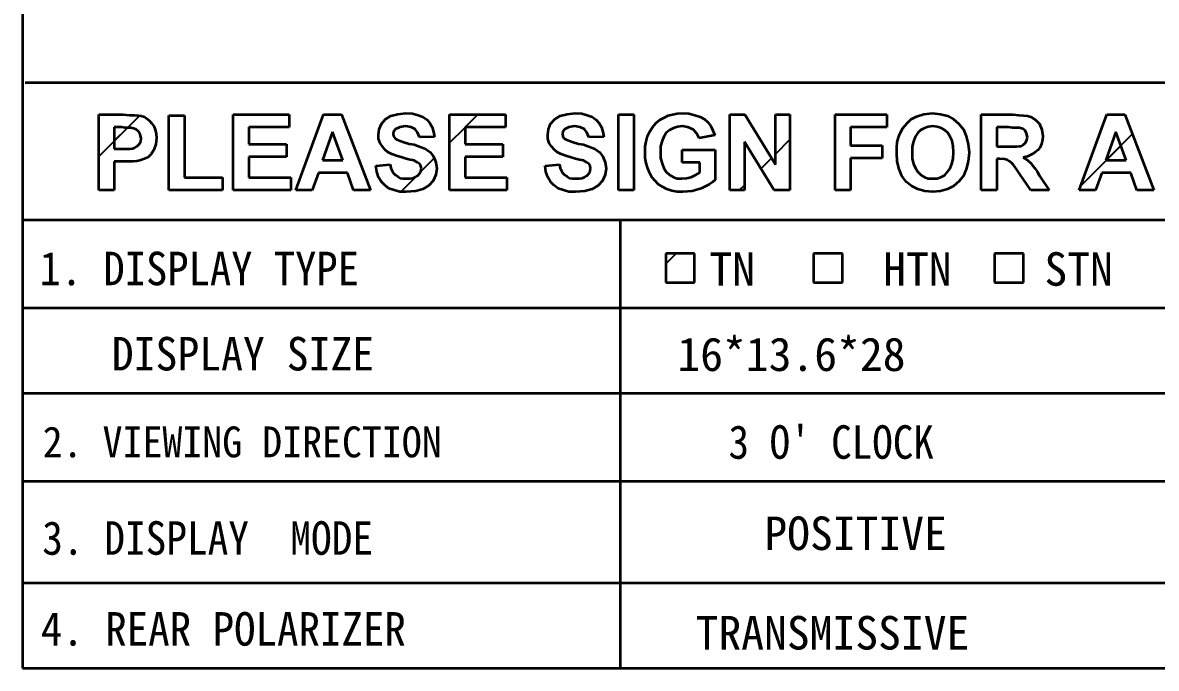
# Paper-space layout 'SW_Model_1' of a CAD drawing. Header units: millimetres. Extents: x 625 to 800, y 257 to 308.
# Drawn here: x 705.53 to 720.63, y 259.69 to 268.3 of the extents above; entities that cross this region are included whole.
import ezdxf

# ---------------------------------------------------------------- set-up
doc = ezdxf.new("R2010")
doc.units = ezdxf.units.MM
doc.layers.add('剖面线层1', color=4, linetype='Continuous')
doc.layers.add('粗实线层', color=7, linetype='Continuous', lineweight=25)
doc.styles.add('SLDTEXTSTYLE11', font='TXT', dxfattribs={"width": 0.95})
doc.styles.add('SLDTEXTSTYLE14', font='TXT', dxfattribs={"width": 0.90625})
doc.styles.add('SLDTEXTSTYLE15', font='TXT', dxfattribs={"width": 0.933333})
doc.styles.add('SLDTEXTSTYLE16', font='TXT', dxfattribs={"width": 0.941176})
doc.styles.add('SLDTEXTSTYLE21', font='TXT', dxfattribs={"width": 0.9})
doc.styles.add('SLDTEXTSTYLE22', font='TXT', dxfattribs={"width": 0.958333})
doc.styles.add('SLDTEXTSTYLE6', font='TXT')

psp = doc.layouts.new('SW_Model_1')

# ---------------------------------------------------------------- hatches: boundary and pattern name
at = {"layer": '剖面线层1'}
h = psp.add_hatch(dxfattribs=at)
h.set_pattern_fill('ANSI31', color=256, style=0)
h.paths.add_polyline_path([(706.754, 266.065), (706.548, 266.065), (706.548, 267.073), (706.873, 267.073), (706.955, 267.067), (707.024, 267.067), (707.074, 267.061), (707.111, 267.055), (707.155, 267.042), (707.193, 267.017), (707.224, 266.992), (707.255, 266.954), (707.28, 266.917), (707.299, 266.873), (707.312, 266.817), (707.318, 266.76), (707.305, 266.679), (707.28, 266.604), (707.243, 266.547), (707.199, 266.503), (707.143, 266.478), (707.092, 266.46), (707.055, 266.453), (707.005, 266.447), (706.948, 266.447), (706.886, 266.447), (706.754, 266.447)], flags=0)
h = psp.add_hatch(dxfattribs=at)
h.set_pattern_fill('ANSI31', color=256, style=0)
h.paths.add_polyline_path([(708.195, 266.065), (707.481, 266.065), (707.481, 267.061), (707.687, 267.061), (707.687, 266.234), (708.195, 266.234)], flags=0)
h = psp.add_hatch(dxfattribs=at)
h.set_pattern_fill('ANSI31', color=256, style=0)
h.paths.add_polyline_path([(709.103, 266.065), (708.339, 266.065), (708.339, 267.073), (709.084, 267.073), (709.084, 266.904), (708.545, 266.904), (708.545, 266.679), (709.046, 266.679), (709.046, 266.51), (708.545, 266.51), (708.545, 266.234), (709.103, 266.234)], flags=0)
h = psp.add_hatch(dxfattribs=at)
h.set_pattern_fill('ANSI31', color=256, style=0)
h.paths.add_polyline_path([(709.779, 267.073), (710.167, 266.065), (709.942, 266.065), (709.86, 266.297), (709.472, 266.297), (709.391, 266.065), (709.172, 266.065), (709.541, 267.073)], flags=0)
h = psp.add_hatch(dxfattribs=at)
h.set_pattern_fill('ANSI31', color=256, style=0)
h.paths.add_polyline_path([(710.249, 266.309), (710.236, 266.391), (710.43, 266.409), (710.437, 266.359), (710.455, 266.322), (710.474, 266.291), (710.499, 266.265), (710.531, 266.247), (710.562, 266.228), (710.599, 266.222), (710.643, 266.222), (710.693, 266.222), (710.731, 266.228), (710.762, 266.24), (710.794, 266.259), (710.831, 266.303), (710.844, 266.353), (710.837, 266.384), (710.819, 266.416), (710.794, 266.435), (710.75, 266.46), (710.725, 266.466), (710.693, 266.472), (710.643, 266.485), (710.587, 266.503), (710.512, 266.522), (710.449, 266.547), (710.399, 266.572), (710.361, 266.604), (710.324, 266.647), (710.293, 266.691), (710.274, 266.748), (710.274, 266.804), (710.28, 266.879), (710.311, 266.948), (710.368, 267.011), (710.437, 267.055), (710.531, 267.08), (710.637, 267.092), (710.725, 267.086), (710.8, 267.067), (710.862, 267.042), (710.919, 267.004), (710.956, 266.961), (710.988, 266.904), (711.006, 266.842), (711.019, 266.779), (710.819, 266.773), (710.794, 266.835), (710.762, 266.879), (710.706, 266.904), (710.631, 266.917), (710.556, 266.904), (710.499, 266.879), (710.474, 266.848), (710.468, 266.817), (710.474, 266.785), (710.493, 266.754), (710.518, 266.741), (710.562, 266.723), (710.612, 266.704), (710.681, 266.685), (710.75, 266.673), (710.806, 266.654), (710.856, 266.635), (710.9, 266.616), (710.963, 266.572), (711.006, 266.516), (711.038, 266.441), (711.05, 266.353), (711.038, 266.272), (711, 266.19), (710.944, 266.128), (710.862, 266.078), (710.769, 266.053), (710.643, 266.046), (710.556, 266.046), (710.48, 266.065), (710.412, 266.09), (710.355, 266.134), (710.311, 266.178), (710.274, 266.24)], flags=0)
h = psp.add_hatch(dxfattribs=at)
h.set_pattern_fill('ANSI31', color=256, style=0)
h.paths.add_polyline_path([(711.983, 266.065), (711.219, 266.065), (711.219, 267.073), (711.965, 267.073), (711.965, 266.904), (711.426, 266.904), (711.426, 266.679), (711.927, 266.679), (711.927, 266.51), (711.426, 266.51), (711.426, 266.234), (711.983, 266.234)], flags=0)
h = psp.add_hatch(dxfattribs=at)
h.set_pattern_fill('ANSI31', color=256, style=0)
h.paths.add_polyline_path([(712.503, 266.309), (712.491, 266.391), (712.685, 266.409), (712.691, 266.359), (712.71, 266.322), (712.729, 266.291), (712.754, 266.265), (712.785, 266.247), (712.816, 266.228), (712.854, 266.222), (712.898, 266.222), (712.948, 266.222), (712.985, 266.228), (713.017, 266.24), (713.048, 266.259), (713.086, 266.303), (713.098, 266.353), (713.092, 266.384), (713.073, 266.416), (713.048, 266.435), (713.004, 266.46), (712.979, 266.466), (712.948, 266.472), (712.898, 266.485), (712.841, 266.503), (712.766, 266.522), (712.704, 266.547), (712.654, 266.572), (712.616, 266.604), (712.578, 266.647), (712.547, 266.691), (712.528, 266.748), (712.528, 266.804), (712.535, 266.879), (712.566, 266.948), (712.622, 267.011), (712.691, 267.055), (712.785, 267.08), (712.892, 267.092), (712.979, 267.086), (713.054, 267.067), (713.117, 267.042), (713.173, 267.004), (713.211, 266.961), (713.242, 266.904), (713.261, 266.842), (713.274, 266.779), (713.073, 266.773), (713.048, 266.835), (713.017, 266.879), (712.96, 266.904), (712.885, 266.917), (712.81, 266.904), (712.754, 266.879), (712.729, 266.848), (712.722, 266.817), (712.729, 266.785), (712.747, 266.754), (712.773, 266.741), (712.816, 266.723), (712.866, 266.704), (712.935, 266.685), (713.004, 266.673), (713.061, 266.654), (713.111, 266.635), (713.155, 266.616), (713.217, 266.572), (713.261, 266.516), (713.292, 266.441), (713.305, 266.353), (713.292, 266.272), (713.255, 266.19), (713.198, 266.128), (713.117, 266.078), (713.023, 266.053), (712.898, 266.046), (712.81, 266.046), (712.735, 266.065), (712.666, 266.09), (712.61, 266.134), (712.566, 266.178), (712.528, 266.24)], flags=0)
h = psp.add_hatch(dxfattribs=at)
h.set_pattern_fill('ANSI31', color=256, style=0)
h.paths.add_polyline_path([(713.674, 266.065), (713.468, 266.065), (713.468, 267.073), (713.674, 267.073)], flags=0)
h = psp.add_hatch(dxfattribs=at)
h.set_pattern_fill('ANSI31', color=256, style=0)
h.paths.add_polyline_path([(714.551, 266.435), (714.319, 266.435), (714.319, 266.604), (714.758, 266.604), (714.758, 266.203), (714.72, 266.172), (714.676, 266.14), (714.626, 266.115), (714.57, 266.09), (714.451, 266.053), (714.326, 266.046), (714.25, 266.046), (714.182, 266.059), (714.113, 266.078), (714.056, 266.109), (714, 266.146), (713.956, 266.19), (713.912, 266.24), (713.881, 266.303), (713.856, 266.366), (713.837, 266.428), (713.825, 266.497), (713.825, 266.572), (713.825, 266.647), (713.837, 266.716), (713.856, 266.785), (713.887, 266.848), (713.925, 266.91), (713.969, 266.961), (714.019, 267.004), (714.081, 267.036), (714.131, 267.061), (714.188, 267.073), (714.25, 267.086), (714.319, 267.092), (714.407, 267.086), (714.488, 267.067), (714.557, 267.042), (714.614, 267.011), (714.664, 266.967), (714.701, 266.917), (714.726, 266.86), (714.751, 266.798), (714.545, 266.76), (714.514, 266.823), (714.463, 266.873), (714.395, 266.904), (714.319, 266.917), (714.257, 266.91), (714.2, 266.892), (714.15, 266.867), (714.106, 266.829), (714.075, 266.779), (714.05, 266.723), (714.031, 266.654), (714.031, 266.579), (714.031, 266.491), (714.05, 266.422), (714.075, 266.359), (714.106, 266.309), (714.15, 266.272), (714.2, 266.24), (714.25, 266.222), (714.313, 266.222), (714.376, 266.228), (714.438, 266.24), (714.501, 266.272), (714.551, 266.303)], flags=0)
h = psp.add_hatch(dxfattribs=at)
h.set_pattern_fill('ANSI31', color=256, style=0)
h.paths.add_polyline_path([(715.146, 266.065), (714.952, 266.065), (714.952, 267.073), (715.152, 267.073), (715.559, 266.409), (715.559, 267.073), (715.753, 267.073), (715.753, 266.065), (715.541, 266.065), (715.146, 266.71)], flags=0)
h = psp.add_hatch(dxfattribs=at)
h.set_pattern_fill('ANSI31', color=256, style=0)
h.paths.add_polyline_path([(716.561, 266.065), (716.355, 266.065), (716.355, 267.073), (717.044, 267.073), (717.044, 266.904), (716.561, 266.904), (716.561, 266.66), (716.981, 266.66), (716.981, 266.491), (716.561, 266.491)], flags=0)
h = psp.add_hatch(dxfattribs=at)
h.set_pattern_fill('ANSI31', color=256, style=0)
h.paths.add_polyline_path([(717.181, 266.447), (717.175, 266.56), (717.175, 266.635), (717.181, 266.704), (717.2, 266.766), (717.219, 266.817), (717.256, 266.892), (717.313, 266.961), (717.369, 267.011), (717.438, 267.048), (717.538, 267.08), (717.651, 267.092), (717.757, 267.08), (717.851, 267.055), (717.933, 267.011), (718.002, 266.948), (718.064, 266.873), (718.102, 266.785), (718.127, 266.679), (718.139, 266.566), (718.127, 266.447), (718.102, 266.347), (718.064, 266.259), (718.008, 266.184), (717.933, 266.121), (717.851, 266.078), (717.757, 266.053), (717.657, 266.046), (717.551, 266.053), (717.457, 266.078), (717.375, 266.121), (717.3, 266.178), (717.244, 266.259), (717.206, 266.347)], flags=0)
h = psp.add_hatch(dxfattribs=at)
h.set_pattern_fill('ANSI31', color=256, style=0)
h.paths.add_polyline_path([(718.509, 266.065), (718.302, 266.065), (718.302, 267.073), (718.728, 267.073), (718.803, 267.067), (718.866, 267.061), (718.916, 267.055), (718.96, 267.042), (719.023, 267.004), (719.079, 266.948), (719.11, 266.873), (719.123, 266.785), (719.116, 266.735), (719.104, 266.685), (719.085, 266.641), (719.054, 266.597), (719.016, 266.566), (718.972, 266.541), (718.916, 266.516), (718.86, 266.503), (718.916, 266.466), (718.966, 266.422), (718.985, 266.397), (719.016, 266.359), (719.048, 266.316), (719.079, 266.259), (719.204, 266.065), (718.96, 266.065), (718.816, 266.278), (718.778, 266.334), (718.747, 266.378), (718.728, 266.409), (718.709, 266.428), (718.678, 266.453), (718.647, 266.472), (718.609, 266.478), (718.547, 266.485), (718.509, 266.485)], flags=0)
h = psp.add_hatch(dxfattribs=at)
h.set_pattern_fill('ANSI31', color=256, style=0)
h.paths.add_polyline_path([(720.212, 267.073), (720.601, 266.065), (720.375, 266.065), (720.294, 266.297), (719.906, 266.297), (719.824, 266.065), (719.605, 266.065), (719.974, 267.073)], flags=0)
h = psp.add_hatch(dxfattribs=at)
h.set_pattern_fill('ANSI31', color=256, style=0)
h.paths.add_polyline_path([(706.848, 266.904), (706.754, 266.904), (706.754, 266.616), (706.861, 266.616), (706.917, 266.616), (706.961, 266.616), (706.998, 266.622), (707.024, 266.629), (707.055, 266.647), (707.086, 266.679), (707.105, 266.716), (707.111, 266.76), (707.099, 266.81), (707.074, 266.848), (707.042, 266.879), (706.992, 266.892), (706.973, 266.898), (706.942, 266.898), (706.898, 266.898)], flags=0)
h = psp.add_hatch(dxfattribs=at)
h.set_pattern_fill('ANSI31', color=256, style=0)
h.paths.add_polyline_path([(709.529, 266.466), (709.798, 266.466), (709.66, 266.842)], flags=0)
h = psp.add_hatch(dxfattribs=at)
h.set_pattern_fill('ANSI31', color=256, style=0)
h.paths.add_polyline_path([(717.382, 266.647), (717.382, 266.566), (717.382, 266.485), (717.401, 266.416), (717.426, 266.359), (717.457, 266.309), (717.501, 266.265), (717.545, 266.24), (717.595, 266.222), (717.657, 266.222), (717.714, 266.222), (717.764, 266.24), (717.814, 266.265), (717.851, 266.309), (717.889, 266.353), (717.908, 266.416), (717.927, 266.485), (717.933, 266.572), (717.927, 266.654), (717.914, 266.723), (717.889, 266.779), (717.858, 266.829), (717.814, 266.867), (717.77, 266.892), (717.714, 266.91), (717.657, 266.917), (717.595, 266.91), (717.545, 266.892), (717.494, 266.867), (717.457, 266.829), (717.419, 266.779), (717.401, 266.716)], flags=0)
h = psp.add_hatch(dxfattribs=at)
h.set_pattern_fill('ANSI31', color=256, style=0)
h.paths.add_polyline_path([(718.509, 266.904), (718.509, 266.647), (718.653, 266.647), (718.722, 266.647), (718.772, 266.647), (718.81, 266.654), (718.835, 266.654), (718.866, 266.673), (718.891, 266.698), (718.91, 266.735), (718.916, 266.773), (718.904, 266.823), (718.885, 266.86), (718.853, 266.885), (718.81, 266.898), (718.791, 266.898), (718.759, 266.898), (718.716, 266.898), (718.666, 266.904)], flags=0)
h = psp.add_hatch(dxfattribs=at)
h.set_pattern_fill('ANSI31', color=256, style=0)
h.paths.add_polyline_path([(719.962, 266.466), (720.231, 266.466), (720.093, 266.842)], flags=0)
h = psp.add_hatch(dxfattribs=at)
h.set_pattern_fill('ANSI31', color=256, style=0)
h.paths.add_polyline_path([(714.099, 265.223), (714.099, 264.835), (714.484, 264.835), (714.484, 265.223)], flags=0)

# ---------------------------------------------------------------- linework, layer by layer
at = {"lineweight": 35}
for p, q in [((705.533, 308.248), (705.533, 259.694)), ((705.566, 267.5), (736.392, 267.5)), ((706.548, 266.065), (706.548, 267.073)), ((706.548, 267.073), (706.873, 267.073)), ((706.873, 267.073), (706.955, 267.067)), ((706.955, 267.067), (707.024, 267.067)), ((707.024, 267.067), (707.074, 267.061)), ((707.074, 267.061), (707.111, 267.055)), ((707.111, 267.055), (707.155, 267.042)), ((707.155, 267.042), (707.193, 267.017)), ((707.193, 267.017), (707.224, 266.992)), ((707.224, 266.992), (707.255, 266.954)), ((707.481, 266.065), (707.481, 267.061)), ((707.481, 267.061), (707.687, 267.061)), ((707.687, 267.061), (707.687, 266.234)), ((708.339, 266.065), (708.339, 267.073)), ((708.339, 267.073), (709.084, 267.073)), ((709.084, 267.073), (709.084, 266.904)), ((709.172, 266.065), (709.541, 267.073)), ((709.541, 267.073), (709.779, 267.073)), ((709.779, 267.073), (710.167, 266.065)), ((710.311, 266.948), (710.368, 267.011)), ((710.368, 267.011), (710.437, 267.055)), ((710.437, 267.055), (710.531, 267.08)), ((710.531, 267.08), (710.637, 267.092)), ((710.637, 267.092), (710.725, 267.086)), ((710.725, 267.086), (710.8, 267.067)), ((710.8, 267.067), (710.862, 267.042)), ((710.862, 267.042), (710.919, 267.004)), ((710.919, 267.004), (710.956, 266.961)), ((711.219, 266.065), (711.219, 267.073)), ((711.219, 267.073), (711.965, 267.073)), ((711.965, 267.073), (711.965, 266.904)), ((712.566, 266.948), (712.622, 267.011)), ((712.622, 267.011), (712.691, 267.055)), ((712.691, 267.055), (712.785, 267.08)), ((712.785, 267.08), (712.892, 267.092)), ((712.892, 267.092), (712.979, 267.086)), ((712.979, 267.086), (713.054, 267.067)), ((713.054, 267.067), (713.117, 267.042)), ((713.117, 267.042), (713.173, 267.004)), ((713.173, 267.004), (713.211, 266.961)), ((713.468, 266.065), (713.468, 267.073)), ((713.468, 267.073), (713.674, 267.073)), ((713.674, 267.073), (713.674, 266.065)), ((713.969, 266.961), (714.019, 267.004)), ((714.019, 267.004), (714.081, 267.036)), ((714.081, 267.036), (714.131, 267.061)), ((714.131, 267.061), (714.188, 267.073)), ((714.188, 267.073), (714.25, 267.086)), ((714.25, 267.086), (714.319, 267.092)), ((714.319, 267.092), (714.407, 267.086)), ((714.407, 267.086), (714.488, 267.067)), ((714.488, 267.067), (714.557, 267.042)), ((714.557, 267.042), (714.614, 267.011)), ((714.614, 267.011), (714.664, 266.967)), ((714.664, 266.967), (714.701, 266.917)), ((714.952, 266.065), (714.952, 267.073)), ((714.952, 267.073), (715.152, 267.073)), ((715.152, 267.073), (715.559, 266.409)), ((715.559, 266.409), (715.559, 267.073)), ((715.559, 267.073), (715.753, 267.073)), ((715.753, 267.073), (715.753, 266.065)), ((716.355, 266.065), (716.355, 267.073)), ((716.355, 267.073), (717.044, 267.073)), ((717.044, 267.073), (717.044, 266.904)), ((717.313, 266.961), (717.369, 267.011)), ((717.369, 267.011), (717.438, 267.048)), ((717.438, 267.048), (717.538, 267.08)), ((717.538, 267.08), (717.651, 267.092)), ((717.651, 267.092), (717.757, 267.08)), ((717.757, 267.08), (717.851, 267.055)), ((717.851, 267.055), (717.933, 267.011)), ((717.933, 267.011), (718.002, 266.948)), ((718.302, 266.065), (718.302, 267.073)), ((718.302, 267.073), (718.728, 267.073)), ((718.728, 267.073), (718.803, 267.067)), ((718.803, 267.067), (718.866, 267.061)), ((718.866, 267.061), (718.916, 267.055)), ((718.916, 267.055), (718.96, 267.042)), ((718.96, 267.042), (719.023, 267.004)), ((719.023, 267.004), (719.079, 266.948)), ((719.605, 266.065), (719.974, 267.073)), ((719.974, 267.073), (720.212, 267.073)), ((720.212, 267.073), (720.601, 266.065)), ((706.848, 266.904), (706.754, 266.904)), ((706.754, 266.904), (706.754, 266.616)), ((706.898, 266.898), (706.848, 266.904)), ((706.942, 266.898), (706.898, 266.898)), ((706.973, 266.898), (706.942, 266.898)), ((706.992, 266.892), (706.973, 266.898)), ((707.042, 266.879), (706.992, 266.892)), ((707.074, 266.848), (707.042, 266.879)), ((707.099, 266.81), (707.074, 266.848)), ((707.255, 266.954), (707.28, 266.917)), ((707.28, 266.917), (707.299, 266.873)), ((707.299, 266.873), (707.312, 266.817)), ((707.312, 266.817), (707.318, 266.76)), ((709.084, 266.904), (708.545, 266.904)), ((708.545, 266.904), (708.545, 266.679)), ((709.66, 266.842), (709.529, 266.466)), ((709.798, 266.466), (709.66, 266.842)), ((710.274, 266.804), (710.28, 266.879)), ((710.28, 266.879), (710.311, 266.948)), ((710.474, 266.848), (710.468, 266.817)), ((710.468, 266.817), (710.474, 266.785)), ((710.499, 266.879), (710.474, 266.848)), ((710.556, 266.904), (710.499, 266.879)), ((710.631, 266.917), (710.556, 266.904)), ((710.706, 266.904), (710.631, 266.917)), ((710.762, 266.879), (710.706, 266.904)), ((710.794, 266.835), (710.762, 266.879)), ((710.819, 266.773), (710.794, 266.835)), ((710.956, 266.961), (710.988, 266.904)), ((710.988, 266.904), (711.006, 266.842)), ((711.006, 266.842), (711.019, 266.779)), ((711.965, 266.904), (711.426, 266.904)), ((711.426, 266.904), (711.426, 266.679)), ((712.528, 266.804), (712.535, 266.879)), ((712.535, 266.879), (712.566, 266.948)), ((712.729, 266.848), (712.722, 266.817)), ((712.722, 266.817), (712.729, 266.785)), ((712.754, 266.879), (712.729, 266.848)), ((712.81, 266.904), (712.754, 266.879)), ((712.885, 266.917), (712.81, 266.904)), ((712.96, 266.904), (712.885, 266.917)), ((713.017, 266.879), (712.96, 266.904)), ((713.048, 266.835), (713.017, 266.879)), ((713.073, 266.773), (713.048, 266.835)), ((713.211, 266.961), (713.242, 266.904)), ((713.242, 266.904), (713.261, 266.842)), ((713.261, 266.842), (713.274, 266.779)), ((713.856, 266.785), (713.887, 266.848)), ((713.887, 266.848), (713.925, 266.91)), ((713.925, 266.91), (713.969, 266.961)), ((714.106, 266.829), (714.075, 266.779)), ((714.15, 266.867), (714.106, 266.829)), ((714.2, 266.892), (714.15, 266.867)), ((714.257, 266.91), (714.2, 266.892)), ((714.319, 266.917), (714.257, 266.91)), ((714.395, 266.904), (714.319, 266.917)), ((714.463, 266.873), (714.395, 266.904)), ((714.514, 266.823), (714.463, 266.873)), ((714.545, 266.76), (714.514, 266.823)), ((714.701, 266.917), (714.726, 266.86)), ((714.726, 266.86), (714.751, 266.798)), ((717.044, 266.904), (716.561, 266.904)), ((716.561, 266.904), (716.561, 266.66)), ((717.2, 266.766), (717.219, 266.817)), ((717.219, 266.817), (717.256, 266.892)), ((717.256, 266.892), (717.313, 266.961)), ((717.457, 266.829), (717.419, 266.779)), ((717.494, 266.867), (717.457, 266.829)), ((717.545, 266.892), (717.494, 266.867)), ((717.595, 266.91), (717.545, 266.892)), ((717.657, 266.917), (717.595, 266.91)), ((717.714, 266.91), (717.657, 266.917)), ((717.77, 266.892), (717.714, 266.91)), ((717.814, 266.867), (717.77, 266.892)), ((717.858, 266.829), (717.814, 266.867)), ((717.889, 266.779), (717.858, 266.829)), ((718.002, 266.948), (718.064, 266.873)), ((718.064, 266.873), (718.102, 266.785)), ((718.666, 266.904), (718.509, 266.904)), ((718.509, 266.904), (718.509, 266.647)), ((718.716, 266.898), (718.666, 266.904)), ((718.759, 266.898), (718.716, 266.898)), ((718.791, 266.898), (718.759, 266.898)), ((718.81, 266.898), (718.791, 266.898)), ((718.853, 266.885), (718.81, 266.898)), ((718.885, 266.86), (718.853, 266.885)), ((718.904, 266.823), (718.885, 266.86)), ((718.916, 266.773), (718.904, 266.823)), ((719.079, 266.948), (719.11, 266.873)), ((719.11, 266.873), (719.123, 266.785)), ((720.093, 266.842), (719.962, 266.466)), ((720.231, 266.466), (720.093, 266.842)), ((707.055, 266.647), (707.086, 266.679)), ((707.086, 266.679), (707.105, 266.716)), ((707.111, 266.76), (707.099, 266.81)), ((707.105, 266.716), (707.111, 266.76)), ((707.305, 266.679), (707.28, 266.604)), ((707.318, 266.76), (707.305, 266.679)), ((708.545, 266.679), (709.046, 266.679)), ((709.046, 266.679), (709.046, 266.51)), ((710.274, 266.748), (710.274, 266.804)), ((710.293, 266.691), (710.274, 266.748)), ((710.324, 266.647), (710.293, 266.691)), ((710.474, 266.785), (710.493, 266.754)), ((710.493, 266.754), (710.518, 266.741)), ((710.518, 266.741), (710.562, 266.723)), ((710.562, 266.723), (710.612, 266.704)), ((710.612, 266.704), (710.681, 266.685)), ((710.681, 266.685), (710.75, 266.673)), ((710.75, 266.673), (710.806, 266.654)), ((711.019, 266.779), (710.819, 266.773)), ((711.426, 266.679), (711.927, 266.679)), ((711.927, 266.679), (711.927, 266.51)), ((712.528, 266.748), (712.528, 266.804)), ((712.547, 266.691), (712.528, 266.748)), ((712.578, 266.647), (712.547, 266.691)), ((712.729, 266.785), (712.747, 266.754)), ((712.747, 266.754), (712.773, 266.741)), ((712.773, 266.741), (712.816, 266.723)), ((712.816, 266.723), (712.866, 266.704)), ((712.866, 266.704), (712.935, 266.685)), ((712.935, 266.685), (713.004, 266.673)), ((713.004, 266.673), (713.061, 266.654)), ((713.274, 266.779), (713.073, 266.773)), ((713.825, 266.647), (713.837, 266.716)), ((713.837, 266.716), (713.856, 266.785)), ((714.05, 266.723), (714.031, 266.654)), ((714.075, 266.779), (714.05, 266.723)), ((714.751, 266.798), (714.545, 266.76)), ((715.541, 266.065), (715.146, 266.71)), ((715.146, 266.71), (715.146, 266.065)), ((717.175, 266.635), (717.181, 266.704)), ((717.181, 266.704), (717.2, 266.766)), ((717.401, 266.716), (717.382, 266.647)), ((717.419, 266.779), (717.401, 266.716)), ((717.914, 266.723), (717.889, 266.779)), ((717.927, 266.654), (717.914, 266.723)), ((718.102, 266.785), (718.127, 266.679)), ((718.127, 266.679), (718.139, 266.566)), ((718.835, 266.654), (718.866, 266.673)), ((718.866, 266.673), (718.891, 266.698)), ((718.891, 266.698), (718.91, 266.735)), ((718.91, 266.735), (718.916, 266.773)), ((719.104, 266.685), (719.085, 266.641)), ((719.116, 266.735), (719.104, 266.685)), ((719.123, 266.785), (719.116, 266.735)), ((706.754, 266.616), (706.861, 266.616)), ((706.861, 266.616), (706.917, 266.616)), ((706.917, 266.616), (706.961, 266.616)), ((706.961, 266.616), (706.998, 266.622)), ((706.998, 266.622), (707.024, 266.629)), ((707.024, 266.629), (707.055, 266.647)), ((707.243, 266.547), (707.199, 266.503)), ((707.28, 266.604), (707.243, 266.547)), ((710.361, 266.604), (710.324, 266.647)), ((710.399, 266.572), (710.361, 266.604)), ((710.449, 266.547), (710.399, 266.572)), ((710.512, 266.522), (710.449, 266.547)), ((710.587, 266.503), (710.512, 266.522)), ((710.806, 266.654), (710.856, 266.635)), ((710.856, 266.635), (710.9, 266.616)), ((710.9, 266.616), (710.963, 266.572)), ((710.963, 266.572), (711.006, 266.516)), ((711.006, 266.516), (711.038, 266.441)), ((712.616, 266.604), (712.578, 266.647)), ((712.654, 266.572), (712.616, 266.604)), ((712.704, 266.547), (712.654, 266.572)), ((712.766, 266.522), (712.704, 266.547)), ((712.841, 266.503), (712.766, 266.522)), ((713.061, 266.654), (713.111, 266.635)), ((713.111, 266.635), (713.155, 266.616)), ((713.155, 266.616), (713.217, 266.572)), ((713.217, 266.572), (713.261, 266.516)), ((713.261, 266.516), (713.292, 266.441)), ((713.825, 266.572), (713.825, 266.647)), ((713.825, 266.497), (713.825, 266.572)), ((714.031, 266.654), (714.031, 266.579)), ((714.031, 266.579), (714.031, 266.491)), ((714.319, 266.435), (714.319, 266.604)), ((714.319, 266.604), (714.758, 266.604)), ((714.758, 266.604), (714.758, 266.203)), ((716.561, 266.66), (716.981, 266.66)), ((716.981, 266.66), (716.981, 266.491)), ((717.175, 266.56), (717.175, 266.635)), ((717.181, 266.447), (717.175, 266.56)), ((717.382, 266.647), (717.382, 266.566)), ((717.382, 266.566), (717.382, 266.485)), ((717.933, 266.572), (717.927, 266.654)), ((717.927, 266.485), (717.933, 266.572)), ((718.139, 266.566), (718.127, 266.447)), ((718.509, 266.647), (718.653, 266.647)), ((718.653, 266.647), (718.722, 266.647)), ((718.722, 266.647), (718.772, 266.647)), ((718.772, 266.647), (718.81, 266.654)), ((718.81, 266.654), (718.835, 266.654)), ((718.916, 266.516), (718.86, 266.503)), ((718.972, 266.541), (718.916, 266.516)), ((719.016, 266.566), (718.972, 266.541)), ((719.054, 266.597), (719.016, 266.566)), ((719.085, 266.641), (719.054, 266.597)), ((706.886, 266.447), (706.754, 266.447)), ((706.754, 266.447), (706.754, 266.065)), ((706.948, 266.447), (706.886, 266.447)), ((707.005, 266.447), (706.948, 266.447)), ((707.055, 266.453), (707.005, 266.447)), ((707.092, 266.46), (707.055, 266.453)), ((707.143, 266.478), (707.092, 266.46)), ((707.199, 266.503), (707.143, 266.478)), ((709.046, 266.51), (708.545, 266.51)), ((708.545, 266.51), (708.545, 266.234)), ((709.529, 266.466), (709.798, 266.466)), ((710.236, 266.391), (710.43, 266.409)), ((710.249, 266.309), (710.236, 266.391)), ((710.43, 266.409), (710.437, 266.359)), ((710.643, 266.485), (710.587, 266.503)), ((710.693, 266.472), (710.643, 266.485)), ((710.725, 266.466), (710.693, 266.472)), ((710.75, 266.46), (710.725, 266.466)), ((710.794, 266.435), (710.75, 266.46)), ((710.819, 266.416), (710.794, 266.435)), ((710.837, 266.384), (710.819, 266.416)), ((710.844, 266.353), (710.837, 266.384)), ((711.038, 266.441), (711.05, 266.353)), ((711.927, 266.51), (711.426, 266.51)), ((711.426, 266.51), (711.426, 266.234)), ((712.491, 266.391), (712.685, 266.409)), ((712.503, 266.309), (712.491, 266.391)), ((712.685, 266.409), (712.691, 266.359)), ((712.898, 266.485), (712.841, 266.503)), ((712.948, 266.472), (712.898, 266.485)), ((712.979, 266.466), (712.948, 266.472)), ((713.004, 266.46), (712.979, 266.466)), ((713.048, 266.435), (713.004, 266.46)), ((713.073, 266.416), (713.048, 266.435)), ((713.092, 266.384), (713.073, 266.416)), ((713.098, 266.353), (713.092, 266.384)), ((713.292, 266.441), (713.305, 266.353)), ((713.837, 266.428), (713.825, 266.497)), ((713.856, 266.366), (713.837, 266.428)), ((713.881, 266.303), (713.856, 266.366)), ((714.031, 266.491), (714.05, 266.422)), ((714.05, 266.422), (714.075, 266.359)), ((714.551, 266.435), (714.319, 266.435)), ((714.551, 266.303), (714.551, 266.435)), ((716.981, 266.491), (716.561, 266.491)), ((716.561, 266.491), (716.561, 266.065)), ((717.206, 266.347), (717.181, 266.447)), ((717.382, 266.485), (717.401, 266.416)), ((717.401, 266.416), (717.426, 266.359)), ((717.889, 266.353), (717.908, 266.416)), ((717.908, 266.416), (717.927, 266.485)), ((718.127, 266.447), (718.102, 266.347)), ((718.547, 266.485), (718.509, 266.485)), ((718.509, 266.485), (718.509, 266.065)), ((718.609, 266.478), (718.547, 266.485)), ((718.647, 266.472), (718.609, 266.478)), ((718.678, 266.453), (718.647, 266.472)), ((718.709, 266.428), (718.678, 266.453)), ((718.728, 266.409), (718.709, 266.428)), ((718.747, 266.378), (718.728, 266.409)), ((718.778, 266.334), (718.747, 266.378)), ((718.86, 266.503), (718.916, 266.466)), ((718.916, 266.466), (718.966, 266.422)), ((718.966, 266.422), (718.985, 266.397)), ((718.985, 266.397), (719.016, 266.359)), ((719.962, 266.466), (720.231, 266.466)), ((707.687, 266.234), (708.195, 266.234)), ((708.195, 266.234), (708.195, 266.065)), ((708.545, 266.234), (709.103, 266.234)), ((709.103, 266.234), (709.103, 266.065)), ((709.472, 266.297), (709.391, 266.065)), ((709.86, 266.297), (709.472, 266.297)), ((709.942, 266.065), (709.86, 266.297)), ((710.274, 266.24), (710.249, 266.309)), ((710.311, 266.178), (710.274, 266.24)), ((710.437, 266.359), (710.455, 266.322)), ((710.455, 266.322), (710.474, 266.291)), ((710.474, 266.291), (710.499, 266.265)), ((710.499, 266.265), (710.531, 266.247)), ((710.531, 266.247), (710.562, 266.228)), ((710.562, 266.228), (710.599, 266.222)), ((710.599, 266.222), (710.643, 266.222)), ((710.643, 266.222), (710.693, 266.222)), ((710.693, 266.222), (710.731, 266.228)), ((710.731, 266.228), (710.762, 266.24)), ((710.762, 266.24), (710.794, 266.259)), ((710.794, 266.259), (710.831, 266.303)), ((710.831, 266.303), (710.844, 266.353)), ((711.038, 266.272), (711, 266.19)), ((711.05, 266.353), (711.038, 266.272)), ((711.426, 266.234), (711.983, 266.234)), ((711.983, 266.234), (711.983, 266.065)), ((712.528, 266.24), (712.503, 266.309)), ((712.566, 266.178), (712.528, 266.24)), ((712.691, 266.359), (712.71, 266.322)), ((712.71, 266.322), (712.729, 266.291)), ((712.729, 266.291), (712.754, 266.265)), ((712.754, 266.265), (712.785, 266.247)), ((712.785, 266.247), (712.816, 266.228)), ((712.816, 266.228), (712.854, 266.222)), ((712.854, 266.222), (712.898, 266.222)), ((712.898, 266.222), (712.948, 266.222)), ((712.948, 266.222), (712.985, 266.228)), ((712.985, 266.228), (713.017, 266.24)), ((713.017, 266.24), (713.048, 266.259)), ((713.048, 266.259), (713.086, 266.303)), ((713.086, 266.303), (713.098, 266.353)), ((713.292, 266.272), (713.255, 266.19)), ((713.305, 266.353), (713.292, 266.272)), ((713.912, 266.24), (713.881, 266.303)), ((713.956, 266.19), (713.912, 266.24)), ((714.075, 266.359), (714.106, 266.309)), ((714.106, 266.309), (714.15, 266.272)), ((714.15, 266.272), (714.2, 266.24)), ((714.2, 266.24), (714.25, 266.222)), ((714.25, 266.222), (714.313, 266.222)), ((714.313, 266.222), (714.376, 266.228)), ((714.376, 266.228), (714.438, 266.24)), ((714.438, 266.24), (714.501, 266.272)), ((714.501, 266.272), (714.551, 266.303)), ((717.244, 266.259), (717.206, 266.347)), ((717.3, 266.178), (717.244, 266.259)), ((717.426, 266.359), (717.457, 266.309)), ((717.457, 266.309), (717.501, 266.265)), ((717.501, 266.265), (717.545, 266.24)), ((717.545, 266.24), (717.595, 266.222)), ((717.595, 266.222), (717.657, 266.222)), ((717.657, 266.222), (717.714, 266.222)), ((717.714, 266.222), (717.764, 266.24)), ((717.764, 266.24), (717.814, 266.265)), ((717.814, 266.265), (717.851, 266.309)), ((717.851, 266.309), (717.889, 266.353)), ((718.064, 266.259), (718.008, 266.184)), ((718.102, 266.347), (718.064, 266.259)), ((718.816, 266.278), (718.778, 266.334)), ((718.96, 266.065), (718.816, 266.278)), ((719.016, 266.359), (719.048, 266.316)), ((719.048, 266.316), (719.079, 266.259)), ((719.079, 266.259), (719.204, 266.065)), ((719.906, 266.297), (719.824, 266.065)), ((720.294, 266.297), (719.906, 266.297)), ((720.375, 266.065), (720.294, 266.297)), ((706.754, 266.065), (706.548, 266.065)), ((708.195, 266.065), (707.481, 266.065)), ((709.103, 266.065), (708.339, 266.065)), ((709.391, 266.065), (709.172, 266.065)), ((710.167, 266.065), (709.942, 266.065)), ((710.355, 266.134), (710.311, 266.178)), ((710.412, 266.09), (710.355, 266.134)), ((710.48, 266.065), (710.412, 266.09)), ((710.556, 266.046), (710.48, 266.065)), ((710.862, 266.078), (710.769, 266.053)), ((710.944, 266.128), (710.862, 266.078)), ((711, 266.19), (710.944, 266.128)), ((711.983, 266.065), (711.219, 266.065)), ((712.61, 266.134), (712.566, 266.178)), ((712.666, 266.09), (712.61, 266.134)), ((712.735, 266.065), (712.666, 266.09)), ((712.81, 266.046), (712.735, 266.065)), ((713.117, 266.078), (713.023, 266.053)), ((713.198, 266.128), (713.117, 266.078)), ((713.255, 266.19), (713.198, 266.128)), ((713.674, 266.065), (713.468, 266.065)), ((714, 266.146), (713.956, 266.19)), ((714.056, 266.109), (714, 266.146)), ((714.113, 266.078), (714.056, 266.109)), ((714.182, 266.059), (714.113, 266.078)), ((714.57, 266.09), (714.451, 266.053)), ((714.626, 266.115), (714.57, 266.09)), ((714.676, 266.14), (714.626, 266.115)), ((714.72, 266.172), (714.676, 266.14)), ((714.758, 266.203), (714.72, 266.172)), ((715.146, 266.065), (714.952, 266.065)), ((715.753, 266.065), (715.541, 266.065)), ((716.561, 266.065), (716.355, 266.065)), ((717.375, 266.121), (717.3, 266.178)), ((717.457, 266.078), (717.375, 266.121)), ((717.551, 266.053), (717.457, 266.078)), ((717.851, 266.078), (717.757, 266.053)), ((717.933, 266.121), (717.851, 266.078)), ((718.008, 266.184), (717.933, 266.121)), ((718.509, 266.065), (718.302, 266.065)), ((719.204, 266.065), (718.96, 266.065)), ((719.824, 266.065), (719.605, 266.065)), ((720.601, 266.065), (720.375, 266.065)), ((710.643, 266.046), (710.556, 266.046)), ((710.769, 266.053), (710.643, 266.046)), ((712.898, 266.046), (712.81, 266.046)), ((713.023, 266.053), (712.898, 266.046)), ((714.25, 266.046), (714.182, 266.059)), ((714.326, 266.046), (714.25, 266.046)), ((714.451, 266.053), (714.326, 266.046)), ((717.657, 266.046), (717.551, 266.053)), ((717.757, 266.053), (717.657, 266.046)), ((705.533, 265.672), (736.392, 265.672)), ((713.497, 259.694), (713.497, 265.659)), ((714.099, 265.223), (714.099, 264.835)), ((714.484, 265.223), (714.099, 265.223)), ((714.484, 264.835), (714.484, 265.223)), ((716.069, 265.224), (716.069, 264.837)), ((716.454, 265.224), (716.069, 265.224)), ((716.454, 264.837), (716.454, 265.224)), ((718.478, 265.223), (718.478, 264.835)), ((718.863, 265.223), (718.478, 265.223)), ((718.863, 264.835), (718.863, 265.223)), ((714.099, 264.835), (714.484, 264.835)), ((716.069, 264.837), (716.454, 264.837)), ((718.478, 264.835), (718.863, 264.835)), ((705.533, 264.5), (749.984, 264.5)), ((705.533, 263.362), (749.984, 263.362)), ((705.533, 262.189), (749.946, 262.189)), ((705.533, 260.833), (749.946, 260.833)), ((705.533, 259.694), (775.132, 259.694))]:
    psp.add_line(p, q, dxfattribs=at)
for p, q in [((706.548, 266.065), (706.548, 267.073)), ((706.548, 267.073), (706.873, 267.073)), ((706.873, 267.073), (706.955, 267.067)), ((706.955, 267.067), (707.024, 267.067)), ((707.024, 267.067), (707.074, 267.061)), ((707.074, 267.061), (707.111, 267.055)), ((707.111, 267.055), (707.155, 267.042)), ((707.155, 267.042), (707.193, 267.017)), ((707.193, 267.017), (707.224, 266.992)), ((707.224, 266.992), (707.255, 266.954)), ((707.481, 266.065), (707.481, 267.061)), ((707.481, 267.061), (707.687, 267.061)), ((707.687, 267.061), (707.687, 266.234)), ((708.339, 266.065), (708.339, 267.073)), ((708.339, 267.073), (709.084, 267.073)), ((709.084, 267.073), (709.084, 266.904)), ((709.172, 266.065), (709.541, 267.073)), ((709.541, 267.073), (709.779, 267.073)), ((709.779, 267.073), (710.167, 266.065)), ((710.311, 266.948), (710.368, 267.011)), ((710.368, 267.011), (710.437, 267.055)), ((710.437, 267.055), (710.531, 267.08)), ((710.531, 267.08), (710.637, 267.092)), ((710.637, 267.092), (710.725, 267.086)), ((710.725, 267.086), (710.8, 267.067)), ((710.8, 267.067), (710.862, 267.042)), ((710.862, 267.042), (710.919, 267.004)), ((710.919, 267.004), (710.956, 266.961)), ((711.219, 266.065), (711.219, 267.073)), ((711.219, 267.073), (711.965, 267.073)), ((711.965, 267.073), (711.965, 266.904)), ((712.566, 266.948), (712.622, 267.011)), ((712.622, 267.011), (712.691, 267.055)), ((712.691, 267.055), (712.785, 267.08)), ((712.785, 267.08), (712.892, 267.092)), ((712.892, 267.092), (712.979, 267.086)), ((712.979, 267.086), (713.054, 267.067)), ((713.054, 267.067), (713.117, 267.042)), ((713.117, 267.042), (713.173, 267.004)), ((713.173, 267.004), (713.211, 266.961)), ((713.468, 266.065), (713.468, 267.073)), ((713.468, 267.073), (713.674, 267.073)), ((713.674, 267.073), (713.674, 266.065)), ((713.969, 266.961), (714.019, 267.004)), ((714.019, 267.004), (714.081, 267.036)), ((714.081, 267.036), (714.131, 267.061)), ((714.131, 267.061), (714.188, 267.073)), ((714.188, 267.073), (714.25, 267.086)), ((714.25, 267.086), (714.319, 267.092)), ((714.319, 267.092), (714.407, 267.086)), ((714.407, 267.086), (714.488, 267.067)), ((714.488, 267.067), (714.557, 267.042)), ((714.557, 267.042), (714.614, 267.011)), ((714.614, 267.011), (714.664, 266.967)), ((714.664, 266.967), (714.701, 266.917)), ((714.952, 266.065), (714.952, 267.073)), ((714.952, 267.073), (715.152, 267.073)), ((715.152, 267.073), (715.559, 266.409)), ((715.559, 266.409), (715.559, 267.073)), ((715.559, 267.073), (715.753, 267.073)), ((715.753, 267.073), (715.753, 266.065)), ((716.355, 266.065), (716.355, 267.073)), ((716.355, 267.073), (717.044, 267.073)), ((717.044, 267.073), (717.044, 266.904)), ((717.313, 266.961), (717.369, 267.011)), ((717.369, 267.011), (717.438, 267.048)), ((717.438, 267.048), (717.538, 267.08)), ((717.538, 267.08), (717.651, 267.092)), ((717.651, 267.092), (717.757, 267.08)), ((717.757, 267.08), (717.851, 267.055)), ((717.851, 267.055), (717.933, 267.011)), ((717.933, 267.011), (718.002, 266.948)), ((718.302, 266.065), (718.302, 267.073)), ((718.302, 267.073), (718.728, 267.073)), ((718.728, 267.073), (718.803, 267.067)), ((718.803, 267.067), (718.866, 267.061)), ((718.866, 267.061), (718.916, 267.055)), ((718.916, 267.055), (718.96, 267.042)), ((718.96, 267.042), (719.023, 267.004)), ((719.023, 267.004), (719.079, 266.948)), ((719.605, 266.065), (719.974, 267.073)), ((719.974, 267.073), (720.212, 267.073)), ((720.212, 267.073), (720.601, 266.065)), ((706.754, 266.904), (706.754, 266.616)), ((706.848, 266.904), (706.754, 266.904)), ((706.898, 266.898), (706.848, 266.904)), ((706.942, 266.898), (706.898, 266.898)), ((706.973, 266.898), (706.942, 266.898)), ((706.992, 266.892), (706.973, 266.898)), ((707.042, 266.879), (706.992, 266.892)), ((707.074, 266.848), (707.042, 266.879)), ((707.099, 266.81), (707.074, 266.848)), ((707.255, 266.954), (707.28, 266.917)), ((707.28, 266.917), (707.299, 266.873)), ((707.299, 266.873), (707.312, 266.817)), ((707.312, 266.817), (707.318, 266.76)), ((709.084, 266.904), (708.545, 266.904)), ((708.545, 266.904), (708.545, 266.679)), ((709.66, 266.842), (709.529, 266.466)), ((709.798, 266.466), (709.66, 266.842)), ((710.274, 266.804), (710.28, 266.879)), ((710.28, 266.879), (710.311, 266.948)), ((710.474, 266.848), (710.468, 266.817)), ((710.468, 266.817), (710.474, 266.785)), ((710.499, 266.879), (710.474, 266.848)), ((710.556, 266.904), (710.499, 266.879)), ((710.631, 266.917), (710.556, 266.904)), ((710.706, 266.904), (710.631, 266.917)), ((710.762, 266.879), (710.706, 266.904)), ((710.794, 266.835), (710.762, 266.879)), ((710.819, 266.773), (710.794, 266.835)), ((710.956, 266.961), (710.988, 266.904)), ((710.988, 266.904), (711.006, 266.842)), ((711.006, 266.842), (711.019, 266.779)), ((711.965, 266.904), (711.426, 266.904)), ((711.426, 266.904), (711.426, 266.679)), ((712.528, 266.804), (712.535, 266.879)), ((712.535, 266.879), (712.566, 266.948)), ((712.729, 266.848), (712.722, 266.817)), ((712.722, 266.817), (712.729, 266.785)), ((712.754, 266.879), (712.729, 266.848)), ((712.81, 266.904), (712.754, 266.879)), ((712.885, 266.917), (712.81, 266.904)), ((712.96, 266.904), (712.885, 266.917)), ((713.017, 266.879), (712.96, 266.904)), ((713.048, 266.835), (713.017, 266.879)), ((713.073, 266.773), (713.048, 266.835)), ((713.211, 266.961), (713.242, 266.904)), ((713.242, 266.904), (713.261, 266.842)), ((713.261, 266.842), (713.274, 266.779)), ((713.856, 266.785), (713.887, 266.848)), ((713.887, 266.848), (713.925, 266.91)), ((713.925, 266.91), (713.969, 266.961)), ((714.106, 266.829), (714.075, 266.779)), ((714.15, 266.867), (714.106, 266.829)), ((714.2, 266.892), (714.15, 266.867)), ((714.257, 266.91), (714.2, 266.892)), ((714.319, 266.917), (714.257, 266.91)), ((714.395, 266.904), (714.319, 266.917)), ((714.463, 266.873), (714.395, 266.904)), ((714.514, 266.823), (714.463, 266.873)), ((714.545, 266.76), (714.514, 266.823)), ((714.701, 266.917), (714.726, 266.86)), ((714.726, 266.86), (714.751, 266.798)), ((717.044, 266.904), (716.561, 266.904)), ((716.561, 266.904), (716.561, 266.66)), ((717.2, 266.766), (717.219, 266.817)), ((717.219, 266.817), (717.256, 266.892)), ((717.256, 266.892), (717.313, 266.961)), ((717.457, 266.829), (717.419, 266.779)), ((717.494, 266.867), (717.457, 266.829)), ((717.545, 266.892), (717.494, 266.867)), ((717.595, 266.91), (717.545, 266.892)), ((717.657, 266.917), (717.595, 266.91)), ((717.714, 266.91), (717.657, 266.917)), ((717.77, 266.892), (717.714, 266.91)), ((717.814, 266.867), (717.77, 266.892)), ((717.858, 266.829), (717.814, 266.867)), ((717.889, 266.779), (717.858, 266.829)), ((718.002, 266.948), (718.064, 266.873)), ((718.064, 266.873), (718.102, 266.785)), ((718.666, 266.904), (718.509, 266.904)), ((718.509, 266.904), (718.509, 266.647)), ((718.716, 266.898), (718.666, 266.904)), ((718.759, 266.898), (718.716, 266.898)), ((718.791, 266.898), (718.759, 266.898)), ((718.81, 266.898), (718.791, 266.898)), ((718.853, 266.885), (718.81, 266.898)), ((718.885, 266.86), (718.853, 266.885)), ((718.904, 266.823), (718.885, 266.86)), ((718.916, 266.773), (718.904, 266.823)), ((719.079, 266.948), (719.11, 266.873)), ((719.11, 266.873), (719.123, 266.785)), ((720.093, 266.842), (719.962, 266.466)), ((720.231, 266.466), (720.093, 266.842)), ((707.055, 266.647), (707.086, 266.679)), ((707.086, 266.679), (707.105, 266.716)), ((707.111, 266.76), (707.099, 266.81)), ((707.105, 266.716), (707.111, 266.76)), ((707.305, 266.679), (707.28, 266.604)), ((707.318, 266.76), (707.305, 266.679)), ((708.545, 266.679), (709.046, 266.679)), ((709.046, 266.679), (709.046, 266.51)), ((710.274, 266.748), (710.274, 266.804)), ((710.293, 266.691), (710.274, 266.748)), ((710.324, 266.647), (710.293, 266.691)), ((710.474, 266.785), (710.493, 266.754)), ((710.493, 266.754), (710.518, 266.741)), ((710.518, 266.741), (710.562, 266.723)), ((710.562, 266.723), (710.612, 266.704)), ((710.612, 266.704), (710.681, 266.685)), ((710.681, 266.685), (710.75, 266.673)), ((710.75, 266.673), (710.806, 266.654)), ((711.019, 266.779), (710.819, 266.773)), ((711.426, 266.679), (711.927, 266.679)), ((711.927, 266.679), (711.927, 266.51)), ((712.528, 266.748), (712.528, 266.804)), ((712.547, 266.691), (712.528, 266.748)), ((712.578, 266.647), (712.547, 266.691)), ((712.729, 266.785), (712.747, 266.754)), ((712.747, 266.754), (712.773, 266.741)), ((712.773, 266.741), (712.816, 266.723)), ((712.816, 266.723), (712.866, 266.704)), ((712.866, 266.704), (712.935, 266.685)), ((712.935, 266.685), (713.004, 266.673)), ((713.004, 266.673), (713.061, 266.654)), ((713.274, 266.779), (713.073, 266.773)), ((713.825, 266.647), (713.837, 266.716)), ((713.837, 266.716), (713.856, 266.785)), ((714.05, 266.723), (714.031, 266.654)), ((714.075, 266.779), (714.05, 266.723)), ((714.751, 266.798), (714.545, 266.76)), ((715.541, 266.065), (715.146, 266.71)), ((715.146, 266.71), (715.146, 266.065)), ((717.175, 266.635), (717.181, 266.704)), ((717.181, 266.704), (717.2, 266.766)), ((717.401, 266.716), (717.382, 266.647)), ((717.419, 266.779), (717.401, 266.716)), ((717.914, 266.723), (717.889, 266.779)), ((717.927, 266.654), (717.914, 266.723)), ((718.102, 266.785), (718.127, 266.679)), ((718.127, 266.679), (718.139, 266.566)), ((718.835, 266.654), (718.866, 266.673)), ((718.866, 266.673), (718.891, 266.698)), ((718.891, 266.698), (718.91, 266.735)), ((718.91, 266.735), (718.916, 266.773)), ((719.104, 266.685), (719.085, 266.641)), ((719.116, 266.735), (719.104, 266.685)), ((719.123, 266.785), (719.116, 266.735)), ((706.754, 266.616), (706.861, 266.616)), ((706.861, 266.616), (706.917, 266.616)), ((706.917, 266.616), (706.961, 266.616)), ((706.961, 266.616), (706.998, 266.622)), ((706.998, 266.622), (707.024, 266.629)), ((707.024, 266.629), (707.055, 266.647)), ((707.243, 266.547), (707.199, 266.503)), ((707.28, 266.604), (707.243, 266.547)), ((710.361, 266.604), (710.324, 266.647)), ((710.399, 266.572), (710.361, 266.604)), ((710.449, 266.547), (710.399, 266.572)), ((710.512, 266.522), (710.449, 266.547)), ((710.587, 266.503), (710.512, 266.522)), ((710.806, 266.654), (710.856, 266.635)), ((710.856, 266.635), (710.9, 266.616)), ((710.9, 266.616), (710.963, 266.572)), ((710.963, 266.572), (711.006, 266.516)), ((711.006, 266.516), (711.038, 266.441)), ((712.616, 266.604), (712.578, 266.647)), ((712.654, 266.572), (712.616, 266.604)), ((712.704, 266.547), (712.654, 266.572)), ((712.766, 266.522), (712.704, 266.547)), ((712.841, 266.503), (712.766, 266.522)), ((713.061, 266.654), (713.111, 266.635)), ((713.111, 266.635), (713.155, 266.616)), ((713.155, 266.616), (713.217, 266.572)), ((713.217, 266.572), (713.261, 266.516)), ((713.261, 266.516), (713.292, 266.441)), ((713.825, 266.572), (713.825, 266.647)), ((713.825, 266.497), (713.825, 266.572)), ((714.031, 266.654), (714.031, 266.579)), ((714.031, 266.579), (714.031, 266.491)), ((714.319, 266.435), (714.319, 266.604)), ((714.319, 266.604), (714.758, 266.604)), ((714.758, 266.604), (714.758, 266.203)), ((716.561, 266.66), (716.981, 266.66)), ((716.981, 266.66), (716.981, 266.491)), ((717.175, 266.56), (717.175, 266.635)), ((717.181, 266.447), (717.175, 266.56)), ((717.382, 266.647), (717.382, 266.566)), ((717.382, 266.566), (717.382, 266.485)), ((717.933, 266.572), (717.927, 266.654)), ((717.927, 266.485), (717.933, 266.572)), ((718.139, 266.566), (718.127, 266.447)), ((718.509, 266.647), (718.653, 266.647)), ((718.653, 266.647), (718.722, 266.647)), ((718.722, 266.647), (718.772, 266.647)), ((718.772, 266.647), (718.81, 266.654)), ((718.81, 266.654), (718.835, 266.654)), ((718.916, 266.516), (718.86, 266.503)), ((718.972, 266.541), (718.916, 266.516)), ((719.016, 266.566), (718.972, 266.541)), ((719.054, 266.597), (719.016, 266.566)), ((719.085, 266.641), (719.054, 266.597)), ((706.886, 266.447), (706.754, 266.447)), ((706.754, 266.447), (706.754, 266.065)), ((706.948, 266.447), (706.886, 266.447)), ((707.005, 266.447), (706.948, 266.447)), ((707.055, 266.453), (707.005, 266.447)), ((707.092, 266.46), (707.055, 266.453)), ((707.143, 266.478), (707.092, 266.46)), ((707.199, 266.503), (707.143, 266.478)), ((709.046, 266.51), (708.545, 266.51)), ((708.545, 266.51), (708.545, 266.234)), ((709.529, 266.466), (709.798, 266.466)), ((710.236, 266.391), (710.43, 266.409)), ((710.249, 266.309), (710.236, 266.391)), ((710.43, 266.409), (710.437, 266.359)), ((710.643, 266.485), (710.587, 266.503)), ((710.693, 266.472), (710.643, 266.485)), ((710.725, 266.466), (710.693, 266.472)), ((710.75, 266.46), (710.725, 266.466)), ((710.794, 266.435), (710.75, 266.46)), ((710.819, 266.416), (710.794, 266.435)), ((710.837, 266.384), (710.819, 266.416)), ((710.844, 266.353), (710.837, 266.384)), ((711.038, 266.441), (711.05, 266.353)), ((711.927, 266.51), (711.426, 266.51)), ((711.426, 266.51), (711.426, 266.234)), ((712.491, 266.391), (712.685, 266.409)), ((712.503, 266.309), (712.491, 266.391)), ((712.685, 266.409), (712.691, 266.359)), ((712.898, 266.485), (712.841, 266.503)), ((712.948, 266.472), (712.898, 266.485)), ((712.979, 266.466), (712.948, 266.472)), ((713.004, 266.46), (712.979, 266.466)), ((713.048, 266.435), (713.004, 266.46)), ((713.073, 266.416), (713.048, 266.435)), ((713.092, 266.384), (713.073, 266.416)), ((713.098, 266.353), (713.092, 266.384)), ((713.292, 266.441), (713.305, 266.353)), ((713.837, 266.428), (713.825, 266.497)), ((713.856, 266.366), (713.837, 266.428)), ((713.881, 266.303), (713.856, 266.366)), ((714.031, 266.491), (714.05, 266.422)), ((714.05, 266.422), (714.075, 266.359)), ((714.551, 266.435), (714.319, 266.435)), ((714.551, 266.303), (714.551, 266.435)), ((716.981, 266.491), (716.561, 266.491)), ((716.561, 266.491), (716.561, 266.065)), ((717.206, 266.347), (717.181, 266.447)), ((717.382, 266.485), (717.401, 266.416)), ((717.401, 266.416), (717.426, 266.359)), ((717.889, 266.353), (717.908, 266.416)), ((717.908, 266.416), (717.927, 266.485)), ((718.127, 266.447), (718.102, 266.347)), ((718.547, 266.485), (718.509, 266.485)), ((718.509, 266.485), (718.509, 266.065)), ((718.609, 266.478), (718.547, 266.485)), ((718.647, 266.472), (718.609, 266.478)), ((718.678, 266.453), (718.647, 266.472)), ((718.709, 266.428), (718.678, 266.453)), ((718.728, 266.409), (718.709, 266.428)), ((718.747, 266.378), (718.728, 266.409)), ((718.778, 266.334), (718.747, 266.378)), ((718.86, 266.503), (718.916, 266.466)), ((718.916, 266.466), (718.966, 266.422)), ((718.966, 266.422), (718.985, 266.397)), ((718.985, 266.397), (719.016, 266.359)), ((719.962, 266.466), (720.231, 266.466)), ((707.687, 266.234), (708.195, 266.234)), ((708.195, 266.234), (708.195, 266.065)), ((708.545, 266.234), (709.103, 266.234)), ((709.103, 266.234), (709.103, 266.065)), ((709.472, 266.297), (709.391, 266.065)), ((709.86, 266.297), (709.472, 266.297)), ((709.942, 266.065), (709.86, 266.297)), ((710.274, 266.24), (710.249, 266.309)), ((710.311, 266.178), (710.274, 266.24)), ((710.437, 266.359), (710.455, 266.322)), ((710.455, 266.322), (710.474, 266.291)), ((710.474, 266.291), (710.499, 266.265)), ((710.499, 266.265), (710.531, 266.247)), ((710.531, 266.247), (710.562, 266.228)), ((710.562, 266.228), (710.599, 266.222)), ((710.599, 266.222), (710.643, 266.222)), ((710.643, 266.222), (710.693, 266.222)), ((710.693, 266.222), (710.731, 266.228)), ((710.731, 266.228), (710.762, 266.24)), ((710.762, 266.24), (710.794, 266.259)), ((710.794, 266.259), (710.831, 266.303)), ((710.831, 266.303), (710.844, 266.353)), ((711.038, 266.272), (711, 266.19)), ((711.05, 266.353), (711.038, 266.272)), ((711.426, 266.234), (711.983, 266.234)), ((711.983, 266.234), (711.983, 266.065)), ((712.528, 266.24), (712.503, 266.309)), ((712.566, 266.178), (712.528, 266.24)), ((712.691, 266.359), (712.71, 266.322)), ((712.71, 266.322), (712.729, 266.291)), ((712.729, 266.291), (712.754, 266.265)), ((712.754, 266.265), (712.785, 266.247)), ((712.785, 266.247), (712.816, 266.228)), ((712.816, 266.228), (712.854, 266.222)), ((712.854, 266.222), (712.898, 266.222)), ((712.898, 266.222), (712.948, 266.222)), ((712.948, 266.222), (712.985, 266.228)), ((712.985, 266.228), (713.017, 266.24)), ((713.017, 266.24), (713.048, 266.259)), ((713.048, 266.259), (713.086, 266.303)), ((713.086, 266.303), (713.098, 266.353)), ((713.292, 266.272), (713.255, 266.19)), ((713.305, 266.353), (713.292, 266.272)), ((713.912, 266.24), (713.881, 266.303)), ((713.956, 266.19), (713.912, 266.24)), ((714.075, 266.359), (714.106, 266.309)), ((714.106, 266.309), (714.15, 266.272)), ((714.15, 266.272), (714.2, 266.24)), ((714.2, 266.24), (714.25, 266.222)), ((714.25, 266.222), (714.313, 266.222)), ((714.313, 266.222), (714.376, 266.228)), ((714.376, 266.228), (714.438, 266.24)), ((714.438, 266.24), (714.501, 266.272)), ((714.501, 266.272), (714.551, 266.303)), ((717.244, 266.259), (717.206, 266.347)), ((717.3, 266.178), (717.244, 266.259)), ((717.426, 266.359), (717.457, 266.309)), ((717.457, 266.309), (717.501, 266.265)), ((717.501, 266.265), (717.545, 266.24)), ((717.545, 266.24), (717.595, 266.222)), ((717.595, 266.222), (717.657, 266.222)), ((717.657, 266.222), (717.714, 266.222)), ((717.714, 266.222), (717.764, 266.24)), ((717.764, 266.24), (717.814, 266.265)), ((717.814, 266.265), (717.851, 266.309)), ((717.851, 266.309), (717.889, 266.353)), ((718.064, 266.259), (718.008, 266.184)), ((718.102, 266.347), (718.064, 266.259)), ((718.816, 266.278), (718.778, 266.334)), ((718.96, 266.065), (718.816, 266.278)), ((719.016, 266.359), (719.048, 266.316)), ((719.048, 266.316), (719.079, 266.259)), ((719.079, 266.259), (719.204, 266.065)), ((719.906, 266.297), (719.824, 266.065)), ((720.294, 266.297), (719.906, 266.297)), ((720.375, 266.065), (720.294, 266.297)), ((706.754, 266.065), (706.548, 266.065)), ((708.195, 266.065), (707.481, 266.065)), ((709.103, 266.065), (708.339, 266.065)), ((709.391, 266.065), (709.172, 266.065)), ((710.167, 266.065), (709.942, 266.065)), ((710.355, 266.134), (710.311, 266.178)), ((710.412, 266.09), (710.355, 266.134)), ((710.48, 266.065), (710.412, 266.09)), ((710.556, 266.046), (710.48, 266.065)), ((710.862, 266.078), (710.769, 266.053)), ((710.944, 266.128), (710.862, 266.078)), ((711, 266.19), (710.944, 266.128)), ((711.983, 266.065), (711.219, 266.065)), ((712.61, 266.134), (712.566, 266.178)), ((712.666, 266.09), (712.61, 266.134)), ((712.735, 266.065), (712.666, 266.09)), ((712.81, 266.046), (712.735, 266.065)), ((713.117, 266.078), (713.023, 266.053)), ((713.198, 266.128), (713.117, 266.078)), ((713.255, 266.19), (713.198, 266.128)), ((713.674, 266.065), (713.468, 266.065)), ((714, 266.146), (713.956, 266.19)), ((714.056, 266.109), (714, 266.146)), ((714.113, 266.078), (714.056, 266.109)), ((714.182, 266.059), (714.113, 266.078)), ((714.57, 266.09), (714.451, 266.053)), ((714.626, 266.115), (714.57, 266.09)), ((714.676, 266.14), (714.626, 266.115)), ((714.72, 266.172), (714.676, 266.14)), ((714.758, 266.203), (714.72, 266.172)), ((715.146, 266.065), (714.952, 266.065)), ((715.753, 266.065), (715.541, 266.065)), ((716.561, 266.065), (716.355, 266.065)), ((717.375, 266.121), (717.3, 266.178)), ((717.457, 266.078), (717.375, 266.121)), ((717.551, 266.053), (717.457, 266.078)), ((717.851, 266.078), (717.757, 266.053)), ((717.933, 266.121), (717.851, 266.078)), ((718.008, 266.184), (717.933, 266.121)), ((718.509, 266.065), (718.302, 266.065)), ((719.204, 266.065), (718.96, 266.065)), ((719.824, 266.065), (719.605, 266.065)), ((720.601, 266.065), (720.375, 266.065)), ((710.643, 266.046), (710.556, 266.046)), ((710.769, 266.053), (710.643, 266.046)), ((712.898, 266.046), (712.81, 266.046)), ((713.023, 266.053), (712.898, 266.046)), ((714.25, 266.046), (714.182, 266.059)), ((714.326, 266.046), (714.25, 266.046)), ((714.451, 266.053), (714.326, 266.046)), ((717.657, 266.046), (717.551, 266.053)), ((717.757, 266.053), (717.657, 266.046)), ((714.484, 265.223), (714.099, 265.223)), ((714.099, 265.223), (714.099, 264.835)), ((714.484, 264.835), (714.484, 265.223)), ((714.099, 264.835), (714.484, 264.835))]:
    psp.add_line(p, q)

# ---------------------------------------------------------------- texts
at = {"layer": '粗实线层', "attachment_point": 1}
for s, insert, char_height, style in [('1. DISPLAY TYPE', (705.758, 265.246), 0.44675, 'SLDTEXTSTYLE15'), ('TN', (714.681, 265.239), 0.4467, 'SLDTEXTSTYLE6'), ('HTN', (716.995, 265.239), 0.4467, 'SLDTEXTSTYLE6'), ('STN', (719.143, 265.239), 0.4467, 'SLDTEXTSTYLE6'), ('DISPLAY SIZE', (706.72, 264.11), 0.44675, 'SLDTEXTSTYLE22'), ('16*13.6*28', (714.254, 264.103), 0.4467, 'SLDTEXTSTYLE6'), ('2. VIEWING DIRECTION', (705.8, 262.917), 0.4112, 'SLDTEXTSTYLE11'), ("3 O' CLOCK", (714.935, 262.933), 0.4467, 'SLDTEXTSTYLE21'), ('POSITIVE', (715.412, 261.717), 0.4467, 'SLDTEXTSTYLE6'), ('3. DISPLAY  MODE', (705.794, 261.654), 0.44675, 'SLDTEXTSTYLE14'), ('4. REAR POLARIZER', (705.775, 260.443), 0.44675, 'SLDTEXTSTYLE16'), ('TRANSMISSIVE', (714.496, 260.391), 0.44675, 'SLDTEXTSTYLE6')]:
    psp.add_mtext(s, dxfattribs=dict(at, insert=insert, char_height=char_height, style=style))

doc.saveas('drawing.dxf')
